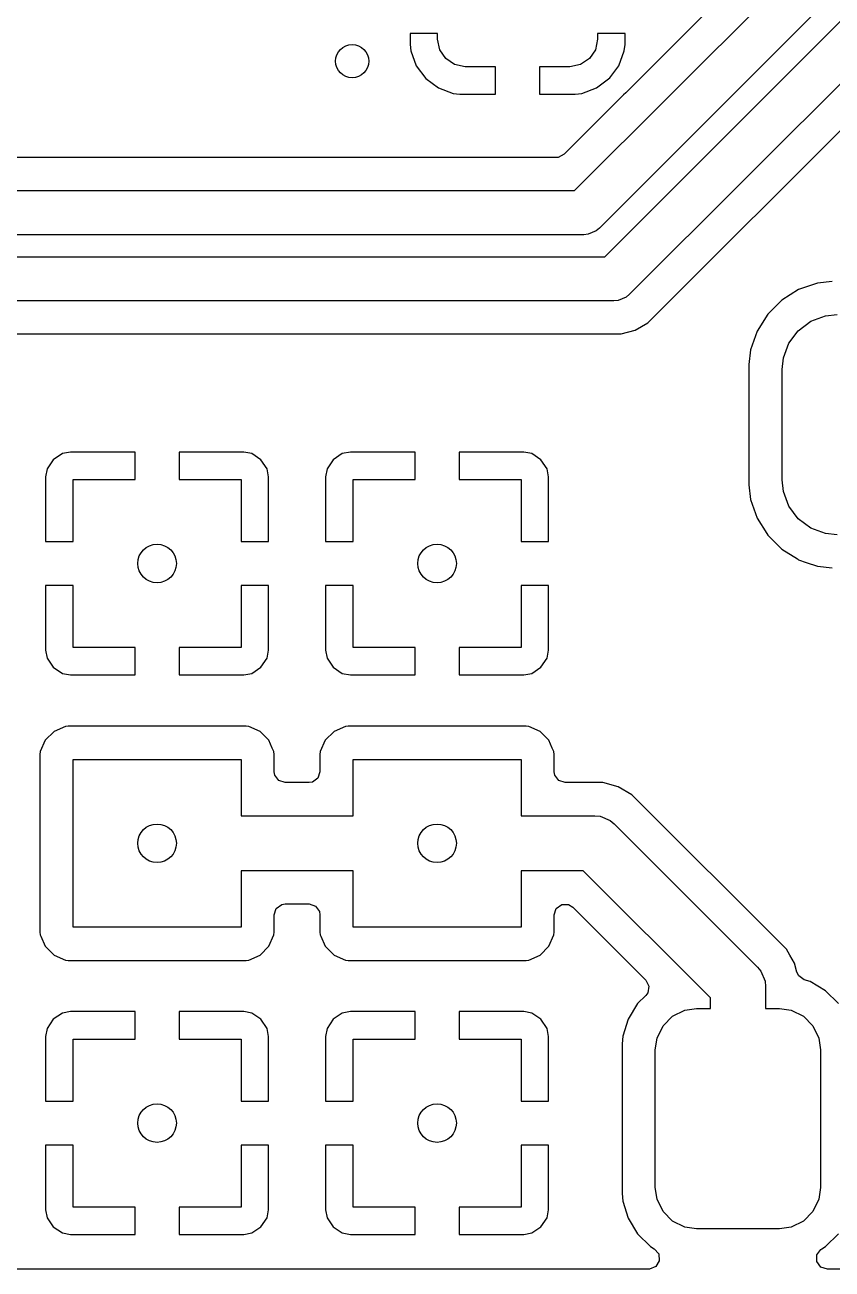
# Model space of a CAD drawing. Extents: x 0.23 to 2.17, y 0.23 to 2.17.
# Drawn here: x 1.0051 to 1.2935, y 0.2297 to 0.6744 of the extents above; entities that cross this region are included whole.
import ezdxf

# ---------------------------------------------------------------- set-up
doc = ezdxf.new("R2010")
doc.units = 0
doc.header["$MEASUREMENT"] = 0
doc.layers.add('BLACK', color=7, linetype='CONTINUOUS')

msp = doc.modelspace()

# ---------------------------------------------------------------- linework, layer by layer
at = {"layer": 'BLACK', "linetype": 'CONTINUOUS'}
for p, q in [((1.20149, 0.61516), (1.27559, 0.68926)), ((1.26262, 0.69302), (1.21975, 0.65014)), ((1.28903, 0.68043), (1.21032, 0.60172)), ((1.21229, 0.59154), (1.29921, 0.67846)), ((1.14272, 0.67126), (1.14272, 0.66741)), ((1.15256, 0.67126), (1.14272, 0.67126)), ((1.14272, 0.67126), (1.14272, 0.67126)), ((1.14272, 0.66741), (1.14272, 0.66741)), ((1.14272, 0.66741), (1.14297, 0.66506)), ((1.15256, 0.66929), (1.15256, 0.67126)), ((1.15331, 0.66552), (1.15256, 0.66929)), ((1.20965, 0.66929), (1.2089, 0.66552)), ((1.21949, 0.67126), (1.20965, 0.67126)), ((1.20965, 0.67126), (1.20965, 0.66929)), ((1.21924, 0.66506), (1.21949, 0.66741)), ((1.21949, 0.66741), (1.21949, 0.67126)), ((1.21949, 0.67126), (1.21949, 0.67126)), ((1.31265, 0.66963), (1.22112, 0.57809)), ((1.14297, 0.66506), (1.14297, 0.66506)), ((1.14297, 0.66506), (1.14495, 0.65976)), ((1.15544, 0.66233), (1.15331, 0.66552)), ((1.2089, 0.66552), (1.20676, 0.66233)), ((1.21726, 0.65976), (1.21924, 0.66506)), ((1.21924, 0.66506), (1.21924, 0.66506)), ((1.22765, 0.56789), (1.32285, 0.6631)), ((1.14495, 0.65976), (1.14495, 0.65976)), ((1.14495, 0.65976), (1.14834, 0.65523)), ((1.15864, 0.6602), (1.15544, 0.66233)), ((1.1624, 0.65945), (1.15864, 0.6602)), ((1.17323, 0.65945), (1.1624, 0.65945)), ((1.17323, 0.64961), (1.17323, 0.65945)), ((1.1998, 0.65945), (1.18898, 0.65945)), ((1.18898, 0.65945), (1.18898, 0.64961)), ((1.20357, 0.6602), (1.1998, 0.65945)), ((1.20676, 0.66233), (1.20357, 0.6602)), ((1.21404, 0.65546), (1.21726, 0.65976)), ((1.14834, 0.65523), (1.14834, 0.65523)), ((1.14834, 0.65523), (1.15287, 0.65184)), ((1.20933, 0.65184), (1.21364, 0.65506)), ((1.21364, 0.65506), (1.21404, 0.65546)), ((1.15287, 0.65184), (1.15287, 0.65184)), ((1.15287, 0.65184), (1.15817, 0.64986)), ((1.15817, 0.64986), (1.15817, 0.64986)), ((1.15817, 0.64986), (1.16052, 0.64961)), ((1.16052, 0.64961), (1.17323, 0.64961)), ((1.17323, 0.64961), (1.17323, 0.64961)), ((1.18898, 0.64961), (1.18898, 0.64961)), ((1.18898, 0.64961), (1.20169, 0.64961)), ((1.21895, 0.64935), (1.19773, 0.62813)), ((1.20169, 0.64961), (1.20403, 0.64986)), ((1.20403, 0.64986), (1.20933, 0.65184)), ((1.20403, 0.64986), (1.20403, 0.64986)), ((1.21975, 0.65014), (1.21895, 0.64935)), ((1.19559, 0.62704), (1.19498, 0.62699)), ((1.19773, 0.62813), (1.19559, 0.62704)), ((1.19498, 0.62699), (0.98123, 0.62699)), ((0.97472, 0.61516), (1.20149, 0.61516)), ((1.20913, 0.60074), (1.20629, 0.59956)), ((1.21032, 0.60172), (1.20913, 0.60074)), ((1.20475, 0.59941), (0.97146, 0.59941)), ((1.20629, 0.59956), (1.20475, 0.59941)), ((0.97343, 0.59154), (1.21229, 0.59154)), ((1.29351, 0.5827), (1.28822, 0.5821)), ((1.22112, 0.57809), (1.21993, 0.57711)), ((1.28151, 0.57976), (1.2755, 0.57598)), ((1.28822, 0.5821), (1.28151, 0.57976)), ((1.28151, 0.57976), (1.28151, 0.57976)), ((1.28822, 0.5821), (1.28822, 0.5821)), ((1.21555, 0.57579), (0.97669, 0.57579)), ((1.21709, 0.57594), (1.21555, 0.57579)), ((1.21993, 0.57711), (1.21709, 0.57594)), ((1.2755, 0.57598), (1.27048, 0.57096)), ((1.27048, 0.57096), (1.2667, 0.56494)), ((1.28584, 0.56846), (1.29109, 0.57042)), ((1.29109, 0.57042), (1.29528, 0.57087)), ((1.21815, 0.56396), (1.22316, 0.5653)), ((1.22316, 0.5653), (1.22765, 0.56789)), ((1.22316, 0.5653), (1.22316, 0.5653)), ((1.22316, 0.5653), (1.22316, 0.5653)), ((1.22765, 0.56789), (1.22765, 0.56789)), ((1.22765, 0.56789), (1.22765, 0.56789)), ((1.2667, 0.56494), (1.26436, 0.55824)), ((1.2667, 0.56494), (1.2667, 0.56494)), ((1.278, 0.56062), (1.28136, 0.5651)), ((1.28136, 0.5651), (1.28584, 0.56846)), ((0.9832, 0.56396), (1.21815, 0.56396)), ((1.21815, 0.56396), (1.21815, 0.56396)), ((1.27604, 0.55537), (1.278, 0.56062)), ((1.26436, 0.55824), (1.26376, 0.55295)), ((1.26436, 0.55824), (1.26436, 0.55824)), ((1.26376, 0.55295), (1.26376, 0.51004)), ((1.27559, 0.55118), (1.27604, 0.55537)), ((1.27559, 0.51181), (1.27559, 0.55118)), ((1.01852, 0.52116), (1.01527, 0.51899)), ((1.02139, 0.52173), (1.01852, 0.52116)), ((1.01852, 0.52116), (1.01852, 0.52116)), ((1.04449, 0.52173), (1.02139, 0.52173)), ((1.04449, 0.51189), (1.04449, 0.52173)), ((1.04449, 0.52173), (1.04449, 0.52173)), ((1.06024, 0.52173), (1.06024, 0.51189)), ((1.08333, 0.52173), (1.06024, 0.52173)), ((1.06024, 0.52173), (1.06024, 0.52173)), ((1.0862, 0.52116), (1.08333, 0.52173)), ((1.08946, 0.51899), (1.0862, 0.52116)), ((1.0862, 0.52116), (1.0862, 0.52116)), ((1.11852, 0.52116), (1.11527, 0.51899)), ((1.12139, 0.52173), (1.11852, 0.52116)), ((1.11852, 0.52116), (1.11852, 0.52116)), ((1.14449, 0.52173), (1.12139, 0.52173)), ((1.14449, 0.51189), (1.14449, 0.52173)), ((1.14449, 0.52173), (1.14449, 0.52173)), ((1.16024, 0.52173), (1.16024, 0.51189)), ((1.18333, 0.52173), (1.16024, 0.52173)), ((1.16024, 0.52173), (1.16024, 0.52173)), ((1.1862, 0.52116), (1.18333, 0.52173)), ((1.18946, 0.51899), (1.1862, 0.52116)), ((1.1862, 0.52116), (1.1862, 0.52116)), ((1.01527, 0.51899), (1.01309, 0.51573)), ((1.01527, 0.51899), (1.01527, 0.51899)), ((1.09163, 0.51573), (1.08946, 0.51899)), ((1.08946, 0.51899), (1.08946, 0.51899)), ((1.11527, 0.51899), (1.11309, 0.51573)), ((1.11527, 0.51899), (1.11527, 0.51899)), ((1.19163, 0.51573), (1.18946, 0.51899)), ((1.18946, 0.51899), (1.18946, 0.51899)), ((1.01309, 0.51573), (1.01252, 0.51286)), ((1.01252, 0.51286), (1.01252, 0.48976)), ((1.01309, 0.51573), (1.01309, 0.51573)), ((1.02236, 0.48976), (1.02236, 0.51189)), ((1.02236, 0.51189), (1.04449, 0.51189)), ((1.06024, 0.51189), (1.08236, 0.51189)), ((1.08236, 0.51189), (1.08236, 0.48976)), ((1.0922, 0.51286), (1.09163, 0.51573)), ((1.09163, 0.51573), (1.09163, 0.51573)), ((1.0922, 0.48976), (1.0922, 0.51286)), ((1.0922, 0.51286), (1.0922, 0.51286)), ((1.11309, 0.51573), (1.11252, 0.51286)), ((1.11252, 0.51286), (1.11252, 0.48976)), ((1.11309, 0.51573), (1.11309, 0.51573)), ((1.12236, 0.48976), (1.12236, 0.51189)), ((1.12236, 0.51189), (1.14449, 0.51189)), ((1.16024, 0.51189), (1.18236, 0.51189)), ((1.18236, 0.51189), (1.18236, 0.48976)), ((1.1922, 0.51286), (1.19163, 0.51573)), ((1.19163, 0.51573), (1.19163, 0.51573)), ((1.1922, 0.48976), (1.1922, 0.51286)), ((1.1922, 0.51286), (1.1922, 0.51286)), ((1.27604, 0.50763), (1.27559, 0.51181)), ((1.26376, 0.51004), (1.26436, 0.50475)), ((1.278, 0.50238), (1.27604, 0.50763)), ((1.26436, 0.50475), (1.26436, 0.50475)), ((1.26436, 0.50475), (1.2667, 0.49805)), ((1.2667, 0.49805), (1.2667, 0.49805)), ((1.2667, 0.49805), (1.2701, 0.49264)), ((1.28136, 0.49789), (1.278, 0.50238)), ((1.28584, 0.49453), (1.28136, 0.49789)), ((1.29109, 0.49258), (1.28584, 0.49453)), ((1.01252, 0.48976), (1.01252, 0.48976)), ((1.01252, 0.48976), (1.02236, 0.48976)), ((1.08236, 0.48976), (1.0922, 0.48976)), ((1.0922, 0.48976), (1.0922, 0.48976)), ((1.11252, 0.48976), (1.11252, 0.48976)), ((1.11252, 0.48976), (1.12236, 0.48976)), ((1.18236, 0.48976), (1.1922, 0.48976)), ((1.1922, 0.48976), (1.1922, 0.48976)), ((1.2701, 0.49264), (1.27048, 0.49204)), ((1.27048, 0.49204), (1.2755, 0.48702)), ((1.29528, 0.49213), (1.29109, 0.49258)), ((1.2755, 0.48702), (1.2755, 0.48702)), ((1.2755, 0.48702), (1.2755, 0.48702)), ((1.2755, 0.48702), (1.28109, 0.4835)), ((1.28109, 0.4835), (1.28151, 0.48324)), ((1.28151, 0.48324), (1.2842, 0.4823)), ((1.2842, 0.4823), (1.28822, 0.48089)), ((1.28822, 0.48089), (1.28822, 0.48089)), ((1.28822, 0.48089), (1.28822, 0.48089)), ((1.28822, 0.48089), (1.28822, 0.48089)), ((1.28822, 0.48089), (1.28822, 0.48089)), ((1.28822, 0.48089), (1.29351, 0.4803)), ((1.01252, 0.47402), (1.01252, 0.47402)), ((1.01252, 0.47402), (1.01252, 0.45092)), ((1.02236, 0.47402), (1.01252, 0.47402)), ((1.02236, 0.45189), (1.02236, 0.47402)), ((1.0922, 0.47402), (1.08236, 0.47402)), ((1.08236, 0.47402), (1.08236, 0.45189)), ((1.0922, 0.45092), (1.0922, 0.47402)), ((1.0922, 0.47402), (1.0922, 0.47402)), ((1.11252, 0.47402), (1.11252, 0.47402)), ((1.11252, 0.47402), (1.11252, 0.45092)), ((1.12236, 0.47402), (1.11252, 0.47402)), ((1.12236, 0.45189), (1.12236, 0.47402)), ((1.1922, 0.47402), (1.18236, 0.47402)), ((1.18236, 0.47402), (1.18236, 0.45189)), ((1.1922, 0.45092), (1.1922, 0.47402)), ((1.1922, 0.47402), (1.1922, 0.47402)), ((1.01252, 0.45092), (1.01309, 0.44805)), ((1.04449, 0.45189), (1.02236, 0.45189)), ((1.04449, 0.44205), (1.04449, 0.45189)), ((1.08236, 0.45189), (1.06024, 0.45189)), ((1.06024, 0.45189), (1.06024, 0.44205)), ((1.09163, 0.44805), (1.0922, 0.45092)), ((1.0922, 0.45092), (1.0922, 0.45092)), ((1.11252, 0.45092), (1.11309, 0.44805)), ((1.14449, 0.45189), (1.12236, 0.45189)), ((1.14449, 0.44205), (1.14449, 0.45189)), ((1.18236, 0.45189), (1.16024, 0.45189)), ((1.16024, 0.45189), (1.16024, 0.44205)), ((1.19163, 0.44805), (1.1922, 0.45092)), ((1.1922, 0.45092), (1.1922, 0.45092)), ((1.01309, 0.44805), (1.01309, 0.44805)), ((1.01309, 0.44805), (1.01527, 0.44479)), ((1.01527, 0.44479), (1.01527, 0.44479)), ((1.01527, 0.44479), (1.01852, 0.44262)), ((1.0862, 0.44262), (1.08946, 0.44479)), ((1.08946, 0.44479), (1.09163, 0.44805)), ((1.08946, 0.44479), (1.08946, 0.44479)), ((1.09163, 0.44805), (1.09163, 0.44805)), ((1.11309, 0.44805), (1.11309, 0.44805)), ((1.11309, 0.44805), (1.11527, 0.44479)), ((1.11527, 0.44479), (1.11527, 0.44479)), ((1.11527, 0.44479), (1.11852, 0.44262)), ((1.1862, 0.44262), (1.18946, 0.44479)), ((1.18946, 0.44479), (1.19163, 0.44805)), ((1.18946, 0.44479), (1.18946, 0.44479)), ((1.19163, 0.44805), (1.19163, 0.44805)), ((1.01852, 0.44262), (1.01852, 0.44262)), ((1.01852, 0.44262), (1.02139, 0.44205)), ((1.02139, 0.44205), (1.02139, 0.44205)), ((1.02139, 0.44205), (1.04449, 0.44205)), ((1.04449, 0.44205), (1.04449, 0.44205)), ((1.06024, 0.44205), (1.06024, 0.44205)), ((1.06024, 0.44205), (1.08333, 0.44205)), ((1.08333, 0.44205), (1.0862, 0.44262)), ((1.08333, 0.44205), (1.08333, 0.44205)), ((1.0862, 0.44262), (1.0862, 0.44262)), ((1.11852, 0.44262), (1.11852, 0.44262)), ((1.11852, 0.44262), (1.12139, 0.44205)), ((1.12139, 0.44205), (1.12139, 0.44205)), ((1.12139, 0.44205), (1.14449, 0.44205)), ((1.14449, 0.44205), (1.14449, 0.44205)), ((1.16024, 0.44205), (1.16024, 0.44205)), ((1.16024, 0.44205), (1.18333, 0.44205)), ((1.18333, 0.44205), (1.1862, 0.44262)), ((1.18333, 0.44205), (1.18333, 0.44205)), ((1.1862, 0.44262), (1.1862, 0.44262)), ((1.01961, 0.42361), (1.01556, 0.42182)), ((1.0206, 0.42372), (1.01961, 0.42361)), ((1.08413, 0.42372), (1.0206, 0.42372)), ((1.0206, 0.42372), (1.0206, 0.42372)), ((1.08512, 0.42361), (1.08413, 0.42372)), ((1.08916, 0.42182), (1.08512, 0.42361)), ((1.08512, 0.42361), (1.08512, 0.42361)), ((1.08512, 0.42361), (1.08512, 0.42361)), ((1.11961, 0.42361), (1.11556, 0.42182)), ((1.1206, 0.42372), (1.11961, 0.42361)), ((1.18413, 0.42372), (1.1206, 0.42372)), ((1.1206, 0.42372), (1.1206, 0.42372)), ((1.18512, 0.42361), (1.18413, 0.42372)), ((1.18916, 0.42182), (1.18512, 0.42361)), ((1.18512, 0.42361), (1.18512, 0.42361)), ((1.18512, 0.42361), (1.18512, 0.42361)), ((1.01243, 0.41869), (1.01065, 0.41465)), ((1.01556, 0.42182), (1.01243, 0.41869)), ((1.09229, 0.41869), (1.08916, 0.42182)), ((1.0935, 0.41594), (1.09229, 0.41869)), ((1.11243, 0.41869), (1.11065, 0.41465)), ((1.11556, 0.42182), (1.11243, 0.41869)), ((1.19229, 0.41869), (1.18916, 0.42182)), ((1.1935, 0.41594), (1.19229, 0.41869)), ((1.01065, 0.41465), (1.01053, 0.41366)), ((1.01053, 0.41366), (1.01053, 0.35012)), ((1.09408, 0.41465), (1.0935, 0.41594)), ((1.09419, 0.41366), (1.09408, 0.41465)), ((1.09419, 0.40746), (1.09419, 0.41366)), ((1.11065, 0.41465), (1.11053, 0.41366)), ((1.11053, 0.41366), (1.11053, 0.40746)), ((1.19408, 0.41465), (1.1935, 0.41594)), ((1.19419, 0.41366), (1.19408, 0.41465)), ((1.19419, 0.40746), (1.19419, 0.41366)), ((1.02236, 0.35189), (1.02236, 0.41189)), ((1.02236, 0.41189), (1.08236, 0.41189)), ((1.08236, 0.41189), (1.08236, 0.39173)), ((1.12236, 0.39173), (1.12236, 0.41189)), ((1.12236, 0.41189), (1.18236, 0.41189)), ((1.18236, 0.41189), (1.18236, 0.39173)), ((1.09438, 0.40626), (1.09419, 0.40746)), ((1.0958, 0.40431), (1.09438, 0.40626)), ((1.10979, 0.40517), (1.10784, 0.40375)), ((1.11053, 0.40746), (1.10979, 0.40517)), ((1.19438, 0.40626), (1.19419, 0.40746)), ((1.1958, 0.40431), (1.19438, 0.40626)), ((1.09809, 0.40356), (1.0958, 0.40431)), ((1.10663, 0.40356), (1.09809, 0.40356)), ((1.10784, 0.40375), (1.10663, 0.40356)), ((1.19809, 0.40356), (1.1958, 0.40431)), ((1.21151, 0.40356), (1.19809, 0.40356)), ((1.21703, 0.40209), (1.21151, 0.40356)), ((1.21151, 0.40356), (1.21151, 0.40356)), ((1.22197, 0.39923), (1.21703, 0.40209)), ((1.27719, 0.34402), (1.22197, 0.39923)), ((1.08236, 0.39173), (1.12236, 0.39173)), ((1.18236, 0.39173), (1.20866, 0.39173)), ((1.20866, 0.39173), (1.21058, 0.39154)), ((1.21058, 0.39154), (1.21413, 0.39007)), ((1.21413, 0.39007), (1.21413, 0.39007)), ((1.21413, 0.39007), (1.21562, 0.38885)), ((1.21562, 0.38885), (1.2668, 0.33767)), ((1.12236, 0.37205), (1.08236, 0.37205)), ((1.08236, 0.37205), (1.08236, 0.35189)), ((1.12236, 0.35189), (1.12236, 0.37205)), ((1.20458, 0.37205), (1.18236, 0.37205)), ((1.18236, 0.37205), (1.18236, 0.35189)), ((1.25, 0.32663), (1.20458, 0.37205)), ((1.09689, 0.36003), (1.09809, 0.36022)), ((1.09809, 0.36022), (1.10663, 0.36022)), ((1.10663, 0.36022), (1.10892, 0.35947)), ((1.09419, 0.35632), (1.09494, 0.35861)), ((1.09419, 0.35012), (1.09419, 0.35632)), ((1.09494, 0.35861), (1.09689, 0.36003)), ((1.10892, 0.35947), (1.11034, 0.35752)), ((1.11034, 0.35752), (1.11053, 0.35632)), ((1.11053, 0.35632), (1.11053, 0.35012)), ((1.19419, 0.3563), (1.19494, 0.35859)), ((1.19419, 0.35012), (1.19419, 0.3563)), ((1.19494, 0.35859), (1.19689, 0.36)), ((1.19689, 0.36), (1.19929, 0.36)), ((1.19929, 0.36), (1.20085, 0.35905)), ((1.20085, 0.35905), (1.22689, 0.33301)), ((1.08236, 0.35189), (1.02236, 0.35189)), ((1.18236, 0.35189), (1.12236, 0.35189)), ((1.01053, 0.35012), (1.01053, 0.35012)), ((1.01053, 0.35012), (1.01065, 0.34913)), ((1.01065, 0.34913), (1.01085, 0.34867)), ((1.01085, 0.34867), (1.01243, 0.34509)), ((1.09229, 0.34509), (1.09408, 0.34913)), ((1.09408, 0.34913), (1.09419, 0.35012)), ((1.11053, 0.35012), (1.11065, 0.34913)), ((1.11065, 0.34913), (1.11085, 0.34867)), ((1.11085, 0.34867), (1.11243, 0.34509)), ((1.19229, 0.34509), (1.19408, 0.34913)), ((1.19408, 0.34913), (1.19419, 0.35012)), ((1.01243, 0.34509), (1.01556, 0.34196)), ((1.08916, 0.34196), (1.09229, 0.34509)), ((1.11243, 0.34509), (1.11556, 0.34196)), ((1.18916, 0.34196), (1.19229, 0.34509)), ((1.27778, 0.34299), (1.27719, 0.34402)), ((1.27837, 0.34196), (1.27778, 0.34299)), ((1.01556, 0.34196), (1.01961, 0.34017)), ((1.01961, 0.34017), (1.0206, 0.34006)), ((1.0206, 0.34006), (1.08413, 0.34006)), ((1.08413, 0.34006), (1.08512, 0.34017)), ((1.08512, 0.34017), (1.08916, 0.34196)), ((1.11556, 0.34196), (1.11961, 0.34017)), ((1.11961, 0.34017), (1.1206, 0.34006)), ((1.1206, 0.34006), (1.18413, 0.34006)), ((1.18413, 0.34006), (1.18512, 0.34017)), ((1.18512, 0.34017), (1.18916, 0.34196)), ((1.28002, 0.3391), (1.27837, 0.34196)), ((1.27837, 0.34196), (1.27837, 0.34196)), ((1.28004, 0.33907), (1.28002, 0.3391)), ((1.2809, 0.33587), (1.28004, 0.33907)), ((1.2668, 0.33767), (1.26803, 0.33618)), ((1.26803, 0.33618), (1.2695, 0.33263)), ((1.28154, 0.33455), (1.2809, 0.33587)), ((1.2835, 0.33315), (1.28154, 0.33455)), ((1.22689, 0.33301), (1.22799, 0.33086)), ((1.22799, 0.33086), (1.22761, 0.32848)), ((1.2695, 0.33263), (1.2695, 0.33263)), ((1.2695, 0.33263), (1.26969, 0.33071)), ((1.26969, 0.33071), (1.26969, 0.32283)), ((1.2856, 0.3325), (1.2835, 0.33315)), ((1.29113, 0.32916), (1.2856, 0.3325)), ((1.2856, 0.3325), (1.2856, 0.3325)), ((1.29569, 0.32459), (1.29113, 0.32916)), ((1.29113, 0.32916), (1.29113, 0.32916)), ((1.29113, 0.32916), (1.29113, 0.32916)), ((1.22689, 0.3275), (1.22399, 0.32459)), ((1.22761, 0.32848), (1.22689, 0.3275)), ((1.25, 0.32283), (1.25, 0.32663)), ((1.01852, 0.32116), (1.01527, 0.31899)), ((1.02139, 0.32173), (1.01852, 0.32116)), ((1.01852, 0.32116), (1.01852, 0.32116)), ((1.04449, 0.32173), (1.02139, 0.32173)), ((1.04449, 0.31189), (1.04449, 0.32173)), ((1.04449, 0.32173), (1.04449, 0.32173)), ((1.06024, 0.32173), (1.06024, 0.31189)), ((1.08333, 0.32173), (1.06024, 0.32173)), ((1.06024, 0.32173), (1.06024, 0.32173)), ((1.0862, 0.32116), (1.08333, 0.32173)), ((1.08946, 0.31899), (1.0862, 0.32116)), ((1.0862, 0.32116), (1.0862, 0.32116)), ((1.11852, 0.32116), (1.11527, 0.31899)), ((1.12139, 0.32173), (1.11852, 0.32116)), ((1.11852, 0.32116), (1.11852, 0.32116)), ((1.14449, 0.32173), (1.12139, 0.32173)), ((1.14449, 0.31189), (1.14449, 0.32173)), ((1.14449, 0.32173), (1.14449, 0.32173)), ((1.16024, 0.32173), (1.16024, 0.31189)), ((1.18333, 0.32173), (1.16024, 0.32173)), ((1.16024, 0.32173), (1.16024, 0.32173)), ((1.1862, 0.32116), (1.18333, 0.32173)), ((1.18946, 0.31899), (1.1862, 0.32116)), ((1.1862, 0.32116), (1.1862, 0.32116)), ((1.22399, 0.32459), (1.22065, 0.31907)), ((1.22399, 0.32459), (1.22399, 0.32459)), ((1.2365, 0.32009), (1.24087, 0.32222)), ((1.24087, 0.32222), (1.24508, 0.32283)), ((1.24508, 0.32283), (1.25, 0.32283)), ((1.26969, 0.32283), (1.27461, 0.32283)), ((1.27461, 0.32283), (1.27882, 0.32222)), ((1.27882, 0.32222), (1.28319, 0.32009)), ((1.01309, 0.31573), (1.01252, 0.31286)), ((1.01527, 0.31899), (1.01309, 0.31573)), ((1.01309, 0.31573), (1.01309, 0.31573)), ((1.01527, 0.31899), (1.01527, 0.31899)), ((1.09163, 0.31573), (1.08946, 0.31899)), ((1.08946, 0.31899), (1.08946, 0.31899)), ((1.0922, 0.31286), (1.09163, 0.31573)), ((1.09163, 0.31573), (1.09163, 0.31573)), ((1.11309, 0.31573), (1.11252, 0.31286)), ((1.11527, 0.31899), (1.11309, 0.31573)), ((1.11309, 0.31573), (1.11309, 0.31573)), ((1.11527, 0.31899), (1.11527, 0.31899)), ((1.19163, 0.31573), (1.18946, 0.31899)), ((1.18946, 0.31899), (1.18946, 0.31899)), ((1.1922, 0.31286), (1.19163, 0.31573)), ((1.19163, 0.31573), (1.19163, 0.31573)), ((1.22065, 0.31907), (1.21873, 0.3129)), ((1.22065, 0.31907), (1.22065, 0.31907)), ((1.23093, 0.31228), (1.23306, 0.31665)), ((1.23306, 0.31665), (1.2365, 0.32009)), ((1.28319, 0.32009), (1.28662, 0.31665)), ((1.28662, 0.31665), (1.28876, 0.31228)), ((1.01252, 0.31286), (1.01252, 0.28976)), ((1.02236, 0.28976), (1.02236, 0.31189)), ((1.02236, 0.31189), (1.04449, 0.31189)), ((1.06024, 0.31189), (1.08236, 0.31189)), ((1.08236, 0.31189), (1.08236, 0.28976)), ((1.0922, 0.28976), (1.0922, 0.31286)), ((1.0922, 0.31286), (1.0922, 0.31286)), ((1.11252, 0.31286), (1.11252, 0.28976)), ((1.12236, 0.28976), (1.12236, 0.31189)), ((1.12236, 0.31189), (1.14449, 0.31189)), ((1.16024, 0.31189), (1.18236, 0.31189)), ((1.18236, 0.31189), (1.18236, 0.28976)), ((1.1922, 0.28976), (1.1922, 0.31286)), ((1.1922, 0.31286), (1.1922, 0.31286)), ((1.21873, 0.3129), (1.21848, 0.31022)), ((1.21873, 0.3129), (1.21873, 0.3129)), ((1.23031, 0.30807), (1.23093, 0.31228)), ((1.28876, 0.31228), (1.28937, 0.30807)), ((1.21848, 0.31022), (1.21848, 0.25671)), ((1.23031, 0.25886), (1.23031, 0.30807)), ((1.28937, 0.30807), (1.28937, 0.25886)), ((1.01252, 0.28976), (1.01252, 0.28976)), ((1.01252, 0.28976), (1.02236, 0.28976)), ((1.08236, 0.28976), (1.0922, 0.28976)), ((1.0922, 0.28976), (1.0922, 0.28976)), ((1.11252, 0.28976), (1.11252, 0.28976)), ((1.11252, 0.28976), (1.12236, 0.28976)), ((1.18236, 0.28976), (1.1922, 0.28976)), ((1.1922, 0.28976), (1.1922, 0.28976)), ((1.01252, 0.27402), (1.01252, 0.27402)), ((1.01252, 0.27402), (1.01252, 0.25092)), ((1.02236, 0.27402), (1.01252, 0.27402)), ((1.02236, 0.25189), (1.02236, 0.27402)), ((1.0922, 0.27402), (1.08236, 0.27402)), ((1.08236, 0.27402), (1.08236, 0.25189)), ((1.0922, 0.25092), (1.0922, 0.27402)), ((1.0922, 0.27402), (1.0922, 0.27402)), ((1.11252, 0.27402), (1.11252, 0.27402)), ((1.11252, 0.27402), (1.11252, 0.25092)), ((1.12236, 0.27402), (1.11252, 0.27402)), ((1.12236, 0.25189), (1.12236, 0.27402)), ((1.1922, 0.27402), (1.18236, 0.27402)), ((1.18236, 0.27402), (1.18236, 0.25189)), ((1.1922, 0.25092), (1.1922, 0.27402)), ((1.1922, 0.27402), (1.1922, 0.27402)), ((1.23093, 0.25465), (1.23031, 0.25886)), ((1.28937, 0.25886), (1.28876, 0.25465)), ((1.21848, 0.25671), (1.21873, 0.25403)), ((1.21873, 0.25403), (1.21873, 0.25403)), ((1.21873, 0.25403), (1.22065, 0.24786)), ((1.23306, 0.25028), (1.23093, 0.25465)), ((1.28876, 0.25465), (1.28662, 0.25028)), ((1.01252, 0.25092), (1.01309, 0.24805)), ((1.04449, 0.25189), (1.02236, 0.25189)), ((1.04449, 0.24205), (1.04449, 0.25189)), ((1.08236, 0.25189), (1.06024, 0.25189)), ((1.06024, 0.25189), (1.06024, 0.24205)), ((1.09163, 0.24805), (1.0922, 0.25092)), ((1.0922, 0.25092), (1.0922, 0.25092)), ((1.11252, 0.25092), (1.11309, 0.24805)), ((1.14449, 0.25189), (1.12236, 0.25189)), ((1.14449, 0.24205), (1.14449, 0.25189)), ((1.18236, 0.25189), (1.16024, 0.25189)), ((1.16024, 0.25189), (1.16024, 0.24205)), ((1.19163, 0.24805), (1.1922, 0.25092)), ((1.1922, 0.25092), (1.1922, 0.25092)), ((1.2365, 0.24684), (1.23306, 0.25028)), ((1.28662, 0.25028), (1.28319, 0.24684)), ((1.01309, 0.24805), (1.01309, 0.24805)), ((1.01309, 0.24805), (1.01527, 0.24479)), ((1.01527, 0.24479), (1.01527, 0.24479)), ((1.01527, 0.24479), (1.01852, 0.24262)), ((1.0862, 0.24262), (1.08946, 0.24479)), ((1.08946, 0.24479), (1.09163, 0.24805)), ((1.08946, 0.24479), (1.08946, 0.24479)), ((1.09163, 0.24805), (1.09163, 0.24805)), ((1.11309, 0.24805), (1.11309, 0.24805)), ((1.11309, 0.24805), (1.11527, 0.24479)), ((1.11527, 0.24479), (1.11527, 0.24479)), ((1.11527, 0.24479), (1.11852, 0.24262)), ((1.1862, 0.24262), (1.18946, 0.24479)), ((1.18946, 0.24479), (1.19163, 0.24805)), ((1.18946, 0.24479), (1.18946, 0.24479)), ((1.19163, 0.24805), (1.19163, 0.24805)), ((1.22065, 0.24786), (1.22065, 0.24786)), ((1.22065, 0.24786), (1.22399, 0.24234)), ((1.24087, 0.24471), (1.2365, 0.24684)), ((1.24508, 0.24409), (1.24087, 0.24471)), ((1.27882, 0.24471), (1.27461, 0.24409)), ((1.28319, 0.24684), (1.27882, 0.24471)), ((1.01852, 0.24262), (1.01852, 0.24262)), ((1.01852, 0.24262), (1.02139, 0.24205)), ((1.02139, 0.24205), (1.02139, 0.24205)), ((1.02139, 0.24205), (1.04449, 0.24205)), ((1.04449, 0.24205), (1.04449, 0.24205)), ((1.06024, 0.24205), (1.06024, 0.24205)), ((1.06024, 0.24205), (1.08333, 0.24205)), ((1.08333, 0.24205), (1.0862, 0.24262)), ((1.08333, 0.24205), (1.08333, 0.24205)), ((1.0862, 0.24262), (1.0862, 0.24262)), ((1.11852, 0.24262), (1.11852, 0.24262)), ((1.11852, 0.24262), (1.12139, 0.24205)), ((1.12139, 0.24205), (1.12139, 0.24205)), ((1.12139, 0.24205), (1.14449, 0.24205)), ((1.14449, 0.24205), (1.14449, 0.24205)), ((1.16024, 0.24205), (1.16024, 0.24205)), ((1.16024, 0.24205), (1.18333, 0.24205)), ((1.18333, 0.24205), (1.1862, 0.24262)), ((1.18333, 0.24205), (1.18333, 0.24205)), ((1.1862, 0.24262), (1.1862, 0.24262)), ((1.22399, 0.24234), (1.22399, 0.24234)), ((1.22399, 0.24234), (1.22399, 0.24234)), ((1.22399, 0.24234), (1.22856, 0.23777)), ((1.27461, 0.24409), (1.24508, 0.24409)), ((1.29113, 0.23777), (1.29569, 0.24234)), ((1.22856, 0.23777), (1.2299, 0.23696)), ((1.2299, 0.23696), (1.22993, 0.23694)), ((1.22993, 0.23694), (1.23151, 0.23512)), ((1.28806, 0.23481), (1.28948, 0.23676)), ((1.28948, 0.23676), (1.28975, 0.23694)), ((1.28975, 0.23694), (1.28978, 0.23696)), ((1.28978, 0.23696), (1.29113, 0.23777)), ((1.23171, 0.23272), (1.23047, 0.23065)), ((1.23151, 0.23512), (1.23171, 0.23272)), ((1.28806, 0.2324), (1.28806, 0.23481)), ((1.28948, 0.23045), (1.28806, 0.2324)), ((1.22792, 0.2297), (0.2336, 0.2297)), ((1.22825, 0.22972), (1.22792, 0.2297)), ((1.23047, 0.23065), (1.22825, 0.22972)), ((1.29177, 0.2297), (1.28948, 0.23045)), ((1.31847, 0.2297), (1.29177, 0.2297))]:
    msp.add_line(p, q, dxfattribs=at)
at = {"layer": 'BLACK'}
for centre, radius in [((1.12205, 0.66142), 0.00591), ((1.05236, 0.48189), 0.00689), ((1.15236, 0.48189), 0.00689), ((1.05236, 0.38189), 0.00689), ((1.15236, 0.38189), 0.00689), ((1.05236, 0.28189), 0.00689), ((1.15236, 0.28189), 0.00689)]:
    msp.add_circle(centre, radius, dxfattribs=at)
at = {"layer": 'WHITE'}
for centre, radius in [((1.12205, 0.66142), 0.00591), ((1.05236, 0.48189), 0.00689), ((1.15236, 0.48189), 0.00689), ((1.05236, 0.38189), 0.00689), ((1.15236, 0.38189), 0.00689), ((1.05236, 0.28189), 0.00689), ((1.15236, 0.28189), 0.00689)]:
    msp.add_circle(centre, radius, dxfattribs=at)

doc.saveas('drawing.dxf')
